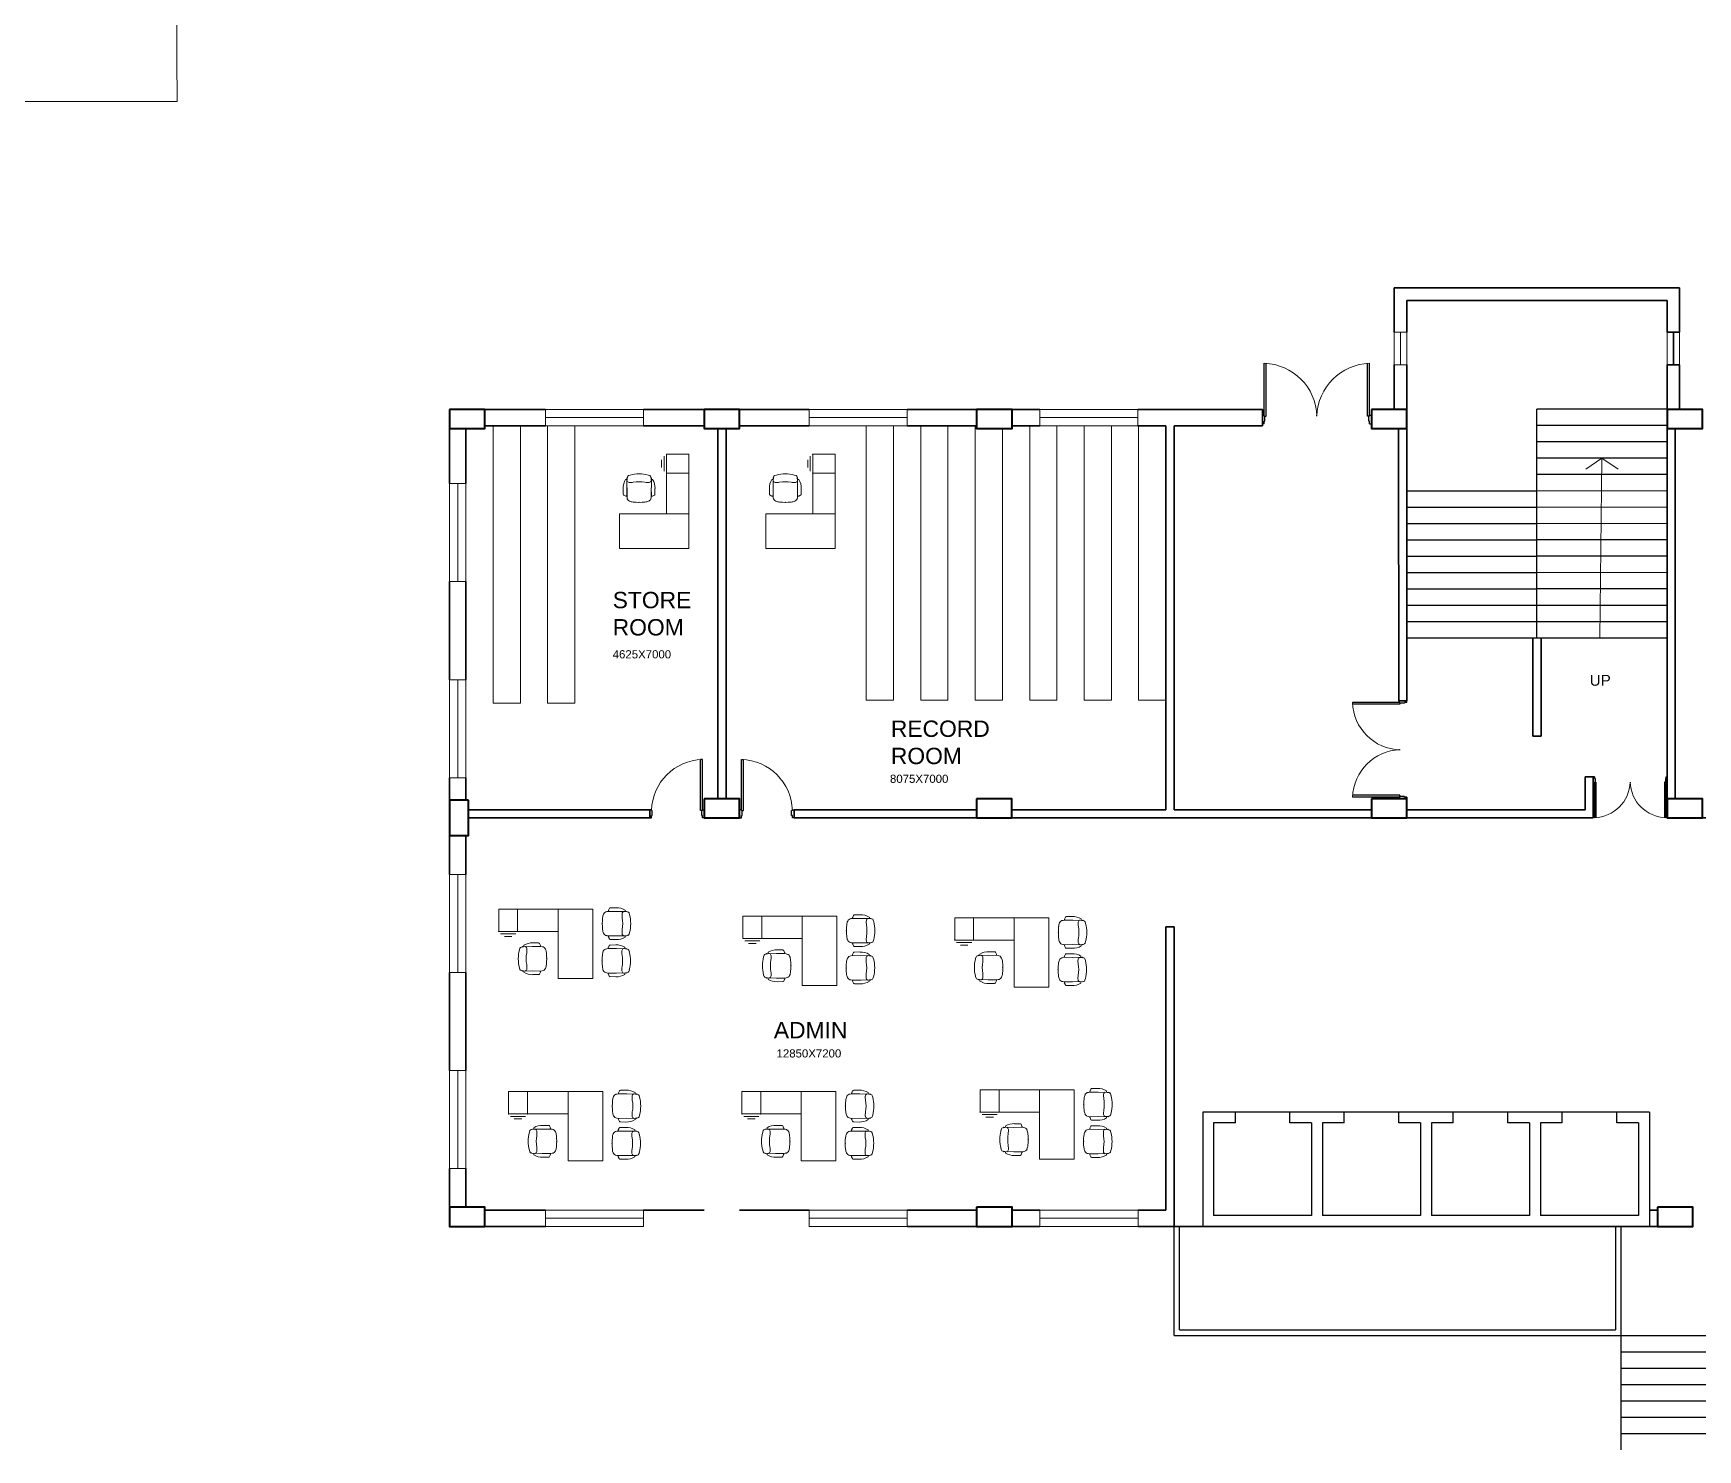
# Model space of a CAD drawing. Header units: inches. Extents: x 5 to 136470, y 9 to 138066.
# Drawn here: x 50391 to 80944, y 20625 to 46629 of the extents above; entities that cross this region are included whole.
import ezdxf

# ---------------------------------------------------------------- set-up
doc = ezdxf.new("R2010")
doc.units = ezdxf.units.IN
doc.header["$MEASUREMENT"] = 0
doc.linetypes.add('DASHED2', pattern=[9.525, 6.35, -3.175])
for name, color, linetype, lineweight in [('1', 7, 'Continuous', 35), ('A_COL', 250, 'Continuous', 40), ('A_ELE1', 250, 'Continuous', 20), ('A_WIN-DOR', 250, 'Continuous', 30), ('ABOVE', 252, 'DASHED2', 9), ('IG-Area', 250, 'Continuous', 30), ('SILL', 251, 'Continuous', 18), ('WINDOW', 252, 'Continuous', 15)]:
    doc.layers.add(name, color=color, linetype=linetype, lineweight=lineweight)
doc.layers.add('FURNITURE', color=253, linetype='Continuous', lineweight=5, transparency=0.05)
doc.styles.add('ROMANS', font='', dxfattribs={"width": 0.8})
doc.styles.get("Standard").update_dxf_attribs({"font": 'arial.ttf'})
doc.styles.get('ROMANS').set_extended_font_data('VNI-Avo')

# ---------------------------------------------------------------- blocks, each defined once
blk = doc.blocks.new('A$C593c08c7')
at = {"layer": 'ABOVE', "ltscale": 0.25}
for p, q in [((52359, 0), (52350, 1851)), ((43850, 0), (52359, 0))]:
    blk.add_line(p, q, dxfattribs=at)
blk = doc.blocks.new('A$C7b2e77e3')
for p, q in [((17572, 28120), (17571, 28120)), ((22349, 28122), (19959, 28121)), ((19961, 23921), (19959, 28121)), ((19961, 28121), (19959, 28121)), ((22350, 28120), (22350, 21920)), ((17572, 27821), (17571, 27821)), ((22349, 27822), (19959, 27822)), ((19961, 27821), (19959, 27821)), ((17572, 27521), (17571, 27521)), ((22349, 27522), (19959, 27522)), ((19961, 27521), (19959, 27521)), ((17572, 27221), (17572, 27221)), ((22349, 27222), (19960, 27222)), ((19961, 27221), (19960, 27221)), ((17572, 26921), (17572, 26921)), ((22349, 26922), (19960, 26922)), ((19961, 26921), (19960, 26921)), ((19961, 26621), (17572, 26620)), ((22349, 26622), (19960, 26621)), ((19961, 26321), (17572, 26320)), ((22349, 26322), (19960, 26321)), ((19961, 26021), (17572, 26020)), ((22349, 26022), (19960, 26021)), ((19961, 25721), (17572, 25721)), ((22349, 25722), (19960, 25722)), ((19961, 25421), (17572, 25421)), ((22349, 25422), (19960, 25422)), ((19961, 25121), (17573, 25120)), ((22349, 25122), (19961, 25121)), ((19961, 24821), (17573, 24821)), ((22349, 24822), (19961, 24822)), ((19961, 24521), (17573, 24521)), ((22349, 24522), (19961, 24522)), ((19961, 24221), (17573, 24221)), ((22349, 24222), (19961, 24222)), ((19961, 23921), (17574, 23920)), ((22349, 23922), (19886, 23921)), ((15925, 15220), (13825, 15220)), ((13825, 15220), (13825, 13120)), ((14425, 15020), (14025, 15020)), ((14025, 15020), (14025, 13320)), ((14425, 15020), (14425, 15220)), ((15425, 15020), (15425, 15220)), ((15825, 15020), (15425, 15020)), ((15825, 15020), (15825, 13320)), ((18025, 15220), (15925, 15220)), ((16425, 15020), (16025, 15020)), ((16025, 15020), (16025, 13320)), ((16425, 15020), (16425, 15220)), ((17425, 15020), (17425, 15220)), ((17825, 15020), (17425, 15020)), ((17825, 15020), (17825, 13320)), ((20125, 15220), (18025, 15220)), ((18425, 15020), (18025, 15020)), ((18025, 15020), (18025, 13320)), ((18425, 15020), (18425, 15220)), ((19425, 15020), (19425, 15220)), ((19825, 15020), (19425, 15020)), ((19825, 15020), (19825, 13320)), ((20425, 15020), (20025, 15020)), ((20025, 15020), (20025, 13320)), ((22025, 15220), (20125, 15220)), ((20425, 15020), (20425, 15220)), ((21425, 15020), (21425, 15220)), ((21825, 15020), (21425, 15020)), ((21825, 15020), (21825, 13320)), ((22025, 15220), (22025, 13120)), ((15825, 13320), (14025, 13320)), ((17825, 13320), (16025, 13320)), ((19825, 13320), (18025, 13320)), ((21825, 13320), (20025, 13320)), ((13299, 11120), (13299, 13120)), ((13399, 11220), (13399, 13120)), ((13825, 13120), (15925, 13120)), ((15925, 13120), (13825, 13120)), ((15925, 13120), (18025, 13120)), ((22500, 13120), (17500, 13120)), ((18025, 13120), (20125, 13120)), ((20125, 13120), (22025, 13120)), ((21400, 13120), (21400, 11220)), ((21500, 13120), (21500, 11120)), ((13299, 11120), (21500, 11120)), ((13399, 11220), (21400, 11220)), ((21500, 11120), (30000, 11120)), ((21500, 11120), (21500, 9020)), ((21500, 10820), (30000, 10820)), ((21500, 10520), (30000, 10520)), ((21500, 10220), (30000, 10220)), ((21500, 9920), (30000, 9920)), ((21500, 9620), (30000, 9620)), ((21500, 9320), (30000, 9320))]:
    blk.add_line(p, q)
at = {"layer": '1'}
for p, q in [((22580, 30350), (17342, 30350)), ((17342, 29535), (17342, 30350)), ((22580, 29535), (22580, 30350)), ((22350, 30120), (17572, 30120)), ((17572, 29535), (17572, 30120)), ((22350, 29535), (22350, 30120)), ((22580, 29535), (22350, 29535)), ((22465, 28935), (22465, 29535)), ((17342, 28120), (17342, 28935)), ((17572, 28120), (17572, 28935)), ((22350, 28120), (22350, 28935)), ((22580, 28935), (22350, 28935)), ((22580, 28120), (22580, 28935)), ((0, 26757), (0, 28120)), ((650, 28120), (1762, 28120)), ((3562, 28120), (4675, 28120)), ((5325, 28120), (6600, 28120)), ((8400, 28120), (9675, 28120)), ((10325, 28120), (10837, 28120)), ((14922, 28120), (12637, 28120)), ((14922, 27820), (14922, 28120)), ((1762, 27820), (650, 27820)), ((3562, 27820), (4675, 27820)), ((6600, 27820), (5325, 27820)), ((8400, 27820), (9675, 27820)), ((10325, 27820), (10837, 27820)), ((12637, 27820), (13150, 27820)), ((13150, 27820), (13150, 20770)), ((13300, 27820), (14922, 27820)), ((13300, 27820), (13300, 20770)), ((14922, 27820), (13300, 27820)), ((17574, 22770), (17572, 27820)), ((22350, 20620), (22350, 27820)), ((300, 26757), (300, 27770)), ((4925, 20970), (4925, 27770)), ((5075, 20970), (5075, 27770)), ((17424, 22770), (17422, 27770)), ((22500, 20970), (22500, 27770)), ((0, 23157), (0, 24957)), ((300, 23157), (300, 24957)), ((19886, 23921), (19887, 22121)), ((20036, 23921), (20037, 22121)), ((17424, 22770), (17574, 22770)), ((20037, 22121), (19887, 22121)), ((0, 19582), (0, 21357)), ((300, 20945), (300, 21357)), ((20845, 21373), (20845, 20770)), ((20845, 21373), (20995, 21373)), ((20995, 21373), (20995, 20620)), ((17575, 20920), (17575, 20970)), ((350, 20770), (3675, 20770)), ((350, 20620), (3675, 20620)), ((3675, 20770), (3675, 20620)), ((6325, 20770), (9673, 20770)), ((6325, 20770), (6325, 20620)), ((6325, 20620), (16925, 20620)), ((9998, 20620), (10000, 20620)), ((9998, 20620), (9998, 20620)), ((10323, 20770), (13150, 20770)), ((13150, 20620), (13150, 20619)), ((13150, 20620), (13150, 20620)), ((13300, 20770), (16925, 20770)), ((13300, 20620), (13300, 20619)), ((13300, 20620), (13300, 20620)), ((17575, 20770), (20845, 20770)), ((17575, 20620), (20995, 20620)), ((27825, 20620), (22350, 20620)), ((300, 19582), (300, 20295)), ((13150, 18619), (13150, 13420)), ((13150, 18619), (13300, 18619)), ((13300, 18619), (13299, 13120)), ((0, 15982), (0, 17782)), ((300, 15982), (300, 17782)), ((0, 13120), (0, 14182)), ((300, 13470), (300, 14182)), ((1763, 13420), (650, 13420)), ((4675, 13420), (3563, 13420)), ((6600, 13420), (5325, 13420)), ((9675, 13420), (8400, 13420)), ((10838, 13420), (10325, 13420)), ((13150, 13420), (12638, 13420)), ((22175, 13420), (22025, 13420)), ((1763, 13120), (0, 13120)), ((10838, 13120), (8400, 13120)), ((22825, 13120), (12638, 13120))]:
    blk.add_line(p, q, dxfattribs=at)
at = {"layer": 'A_COL'}
for points in [[(0, 28120), (0, 27770), (650, 27770), (650, 28120)], [(4675, 28120), (4675, 27770), (5325, 27770), (5325, 28120)], [(9675, 28120), (9675, 27770), (10325, 27770), (10325, 28120)], [(16922, 28120), (16922, 27770), (17572, 27770), (17572, 28120)], [(22350, 28120), (22350, 27770), (23000, 27770), (23000, 28120)], [(350, 20945), (0, 20945), (0, 20295), (350, 20295)], [(4675, 20970), (4675, 20620), (5325, 20620), (5325, 20970)], [(9673, 20970), (9673, 20620), (10323, 20620), (10323, 20970)], [(16925, 20970), (16925, 20620), (17575, 20620), (17575, 20970)], [(22350, 20970), (22350, 20620), (23000, 20620), (23000, 20970)], [(0, 13470), (0, 13120), (650, 13120), (650, 13470)], [(9675, 13470), (9675, 13120), (10325, 13120), (10325, 13470)], [(22175, 13470), (22175, 13120), (22825, 13120), (22825, 13470)]]:
    blk.add_lwpolyline(points, close=True, dxfattribs=at)
at = {"layer": 'A_ELE1', "transparency": 33554687}
for centre, radius, start, end in [((14924, 27968), 998, 1.7422, 88.258), ((16919, 27968), 998, 91.742, 178.2578), ((17474, 22768), 899, 181.742, 268.2578), ((4672, 20728), 966, 91.8328, 178.3486), ((5328, 20728), 966, 1.6514, 88.1672), ((17475, 20972), 899, 91.7422, 178.258), ((20996, 21298), 676, 271.742, 358.2578), ((22348, 21298), 676, 181.7422, 268.258)]:
    blk.add_arc(centre, radius, start, end, dxfattribs=at)
at = {"layer": 'A_WIN-DOR', "transparency": 33554687}
for p, q in [((14955, 27998), (14955, 28966)), ((14993, 27998), (14993, 28965)), ((16851, 27998), (16851, 28965)), ((16889, 27998), (16889, 28966)), ((14922, 28012), (14922, 27856)), ((14955, 28012), (14922, 28012)), ((14955, 28012), (14955, 28046)), ((14955, 27856), (14955, 27904)), ((14955, 27904), (14969, 27904)), ((14969, 27904), (14969, 27998)), ((15921, 27998), (15921, 28012)), ((15921, 28012), (15921, 28012)), ((15922, 27998), (15922, 27998)), ((16875, 27904), (16875, 27998)), ((16889, 27904), (16875, 27904)), ((16889, 28012), (16889, 28046)), ((16889, 28012), (16922, 28012)), ((16889, 27856), (16889, 27904)), ((16922, 28012), (16922, 27856)), ((17446, 22740), (16575, 22740)), ((17446, 22706), (16576, 22706)), ((17434, 22740), (17404, 22740)), ((17434, 22770), (17574, 22770)), ((17434, 22740), (17434, 22770)), ((17532, 22728), (17446, 22728)), ((17574, 22740), (17532, 22740)), ((17532, 22740), (17532, 22728)), ((4643, 20757), (4641, 21693)), ((5357, 20757), (5359, 21693)), ((17435, 21871), (17435, 21872)), ((17447, 21871), (17435, 21871)), ((17446, 21869), (17446, 21869)), ((4606, 20757), (4605, 21692)), ((5394, 20757), (5395, 21692)), ((20995, 21268), (20995, 21373)), ((21017, 21268), (20995, 21268)), ((21017, 21373), (21017, 21341)), ((21017, 21341), (21027, 21341)), ((21017, 21277), (21017, 20622)), ((21017, 21268), (21017, 21245)), ((21027, 21341), (21027, 21277)), ((21043, 21277), (21043, 20623)), ((21672, 21277), (21672, 21268)), ((21672, 21277), (21672, 21277)), ((21672, 21268), (21672, 21268)), ((22302, 21277), (22302, 20623)), ((22327, 21341), (22318, 21341)), ((22318, 21341), (22318, 21277)), ((22327, 21373), (22327, 21341)), ((22327, 21277), (22327, 20622)), ((22327, 21268), (22327, 21245)), ((22327, 21268), (22350, 21268)), ((22350, 21268), (22350, 21373)), ((4643, 20770), (4643, 20803)), ((5357, 20770), (5357, 20803)), ((17447, 21000), (16576, 21000)), ((17447, 21034), (16577, 21034)), ((17435, 21000), (17405, 21000)), ((17435, 21000), (17435, 20970)), ((17435, 20970), (17575, 20970)), ((17532, 21013), (17447, 21013)), ((17532, 21000), (17532, 21013)), ((17575, 21000), (17532, 21000)), ((3675, 20770), (3675, 20620)), ((3707, 20768), (3675, 20768)), ((3707, 20756), (3707, 20768)), ((3707, 20618), (3707, 20664)), ((3707, 20664), (3721, 20664)), ((3721, 20664), (3720, 20756)), ((4629, 20666), (4629, 20757)), ((4643, 20666), (4629, 20666)), ((4643, 20770), (4675, 20770)), ((4643, 20620), (4643, 20666)), ((4675, 20620), (4643, 20620)), ((4675, 20770), (4675, 20620)), ((5325, 20770), (5325, 20620)), ((5357, 20770), (5325, 20770)), ((5325, 20620), (5357, 20620)), ((5357, 20620), (5357, 20666)), ((5357, 20666), (5371, 20666)), ((5371, 20666), (5371, 20757)), ((6279, 20664), (6280, 20756)), ((6293, 20664), (6279, 20664)), ((6293, 20756), (6293, 20768)), ((6293, 20768), (6325, 20768)), ((6293, 20618), (6293, 20664)), ((6325, 20770), (6325, 20620))]:
    blk.add_line(p, q, dxfattribs=at)
at = {"layer": 'A_WIN-DOR'}
for p, q in [((14955, 27856), (14922, 27856)), ((16889, 27856), (16922, 27856)), ((17574, 22740), (17574, 22770)), ((4641, 21693), (4605, 21692)), ((5359, 21693), (5395, 21692)), ((21017, 21373), (20995, 21373)), ((22327, 21373), (22350, 21373)), ((17575, 21000), (17575, 20970)), ((3675, 20618), (3707, 20618)), ((6325, 20618), (6293, 20618))]:
    blk.add_line(p, q, dxfattribs=at)
at = {"layer": 'A_WIN-DOR', "transparency": 33554687}
for points in [[(14955, 27998), (14993, 27998)], [(15921, 27998), (15921, 27998)], [(16889, 27998), (16851, 27998)], [(17446, 22740), (17446, 22706)], [(17447, 21871), (17447, 21871)], [(21017, 21277), (21043, 21277)], [(21672, 21277), (21672, 21277)], [(22327, 21277), (22302, 21277)], [(17447, 21000), (17447, 21034)], [(3707, 20756), (3720, 20756)], [(4643, 20757), (4606, 20757)], [(5357, 20757), (5394, 20757)], [(6293, 20756), (6280, 20756)]]:
    blk.add_lwpolyline(points, dxfattribs=at)
at = {"layer": 'FURNITURE'}
for p, q in [((800, 27820), (800, 22729)), ((1300, 27820), (1300, 22729)), ((1800, 27820), (1800, 22729)), ((2300, 27820), (2300, 22729)), ((7650, 27820), (7650, 22779)), ((8150, 27820), (8150, 22779)), ((8650, 27820), (8650, 22779)), ((9150, 27820), (9150, 22779)), ((9650, 27820), (9650, 22779)), ((10650, 27820), (10650, 22779)), ((11150, 27820), (11150, 22779)), ((11650, 27820), (11650, 22779)), ((12150, 27820), (12150, 22779)), ((12650, 27820), (12650, 22779)), ((10150, 27770), (10150, 22779)), ((3937, 26984), (3937, 27261)), ((3984, 26204), (3984, 27296)), ((3984, 27296), (3984, 26949)), ((4393, 27296), (3984, 27296)), ((4393, 27296), (3984, 27296)), ((4393, 26204), (4393, 27296)), ((6622, 26984), (6622, 27261)), ((6668, 26204), (6668, 27296)), ((6668, 27296), (6668, 26949)), ((7077, 27296), (6668, 27296)), ((7077, 27296), (6668, 27296)), ((7077, 26204), (7077, 27296)), ((3284, 26904), (3315, 26914)), ((3675, 26904), (3644, 26914)), ((3891, 27053), (3891, 27192)), ((3984, 26949), (4393, 26949)), ((5969, 26904), (5999, 26914)), ((6360, 26904), (6329, 26914)), ((6576, 27053), (6576, 27192)), ((6668, 26949), (7077, 26949)), ((3188, 26665), (3189, 26564)), ((3254, 26833), (3231, 26833)), ((3253, 26537), (3256, 26679)), ((3254, 26860), (3264, 26871)), ((3259, 26499), (3254, 26860)), ((3255, 26798), (3264, 26879)), ((3705, 26798), (3695, 26879)), ((3705, 26860), (3696, 26871)), ((3701, 26499), (3705, 26860)), ((3706, 26537), (3703, 26679)), ((3705, 26833), (3728, 26833)), ((3771, 26665), (3771, 26564)), ((5873, 26665), (5873, 26564)), ((5938, 26833), (5916, 26833)), ((5938, 26860), (5948, 26871)), ((5943, 26499), (5938, 26860)), ((5938, 26537), (5940, 26679)), ((5939, 26798), (5949, 26879)), ((6389, 26798), (6379, 26879)), ((6390, 26860), (6380, 26871)), ((6385, 26499), (6390, 26860)), ((6390, 26537), (6388, 26679)), ((6390, 26833), (6412, 26833)), ((6456, 26665), (6455, 26564)), ((3198, 26545), (3234, 26528)), ((3761, 26545), (3725, 26528)), ((5883, 26545), (5918, 26528)), ((6445, 26545), (6410, 26528)), ((3119, 26204), (4393, 26204)), ((3119, 25567), (3119, 26204)), ((4393, 26204), (4393, 25567)), ((5804, 26204), (7077, 26204)), ((5804, 25567), (5804, 26204)), ((7077, 26204), (7077, 25567)), ((3119, 25567), (4393, 25567)), ((5804, 25567), (7077, 25567)), ((1300, 22729), (800, 22729)), ((2300, 22729), (1800, 22729)), ((7650, 22779), (8150, 22779)), ((8650, 22779), (9150, 22779)), ((9650, 22779), (10150, 22779)), ((10650, 22779), (11150, 22779)), ((11650, 22779), (12150, 22779)), ((12650, 22779), (13150, 22779)), ((1993, 18946), (902, 18946)), ((902, 18946), (902, 18537)), ((902, 18946), (902, 18537)), ((1248, 18537), (1248, 18946)), ((1993, 17673), (1993, 18946)), ((1993, 18946), (2630, 18946)), ((2630, 17673), (2630, 18946)), ((2936, 18960), (2919, 18924)), ((3056, 18970), (2954, 18969)), ((2889, 18899), (3251, 18904)), ((2928, 18905), (3070, 18902)), ((3189, 18903), (3269, 18894)), ((3223, 18904), (3223, 18927)), ((3251, 18904), (3261, 18894)), ((3295, 18874), (3304, 18843)), ((6475, 18817), (5384, 18817)), ((5384, 18817), (5384, 18408)), ((5384, 18817), (5384, 18408)), ((5730, 18408), (5730, 18817)), ((6475, 17544), (6475, 18817)), ((6475, 18817), (7112, 18817)), ((7112, 17544), (7112, 18817)), ((7372, 18770), (7733, 18775)), ((7418, 18830), (7401, 18795)), ((7410, 18776), (7552, 18773)), ((7538, 18841), (7437, 18840)), ((7671, 18774), (7752, 18765)), ((7706, 18775), (7706, 18797)), ((7733, 18775), (7743, 18765)), ((7777, 18745), (7787, 18714)), ((10365, 18785), (9273, 18785)), ((9273, 18785), (9273, 18375)), ((9273, 18785), (9273, 18375)), ((9620, 18375), (9620, 18785)), ((10365, 17511), (10365, 18785)), ((10365, 18785), (11002, 18785)), ((11002, 17511), (11002, 18785)), ((11261, 18738), (11623, 18743)), ((11308, 18798), (11291, 18762)), ((11300, 18743), (11442, 18740)), ((11428, 18808), (11326, 18808)), ((11561, 18742), (11641, 18732)), ((11595, 18743), (11595, 18765)), ((11623, 18743), (11633, 18733)), ((11667, 18712), (11676, 18681)), ((1993, 18537), (902, 18537)), ((902, 18537), (1248, 18537)), ((1214, 18491), (936, 18491)), ((1144, 18445), (1006, 18445)), ((2889, 18457), (3251, 18453)), ((2936, 18397), (2919, 18433)), ((2928, 18452), (3070, 18455)), ((3056, 18387), (2954, 18387)), ((3189, 18453), (3269, 18463)), ((3223, 18453), (3223, 18430)), ((3251, 18453), (3261, 18462)), ((3295, 18483), (3304, 18514)), ((6475, 18408), (5384, 18408)), ((5384, 18408), (5730, 18408)), ((5696, 18362), (5418, 18362)), ((7671, 18324), (7752, 18334)), ((7733, 18323), (7743, 18333)), ((7777, 18354), (7787, 18385)), ((10365, 18375), (9273, 18375)), ((9273, 18375), (9620, 18375)), ((11667, 18321), (11676, 18352)), ((1293, 18229), (1284, 18198)), ((1399, 18258), (1319, 18249)), ((1337, 18259), (1327, 18249)), ((1699, 18254), (1337, 18259)), ((1365, 18259), (1365, 18281)), ((1660, 18259), (1518, 18257)), ((1532, 18325), (1633, 18324)), ((1652, 18314), (1669, 18279)), ((2886, 18216), (3247, 18221)), ((2932, 18277), (2915, 18241)), ((2924, 18222), (3066, 18219)), ((3052, 18287), (2951, 18286)), ((3185, 18220), (3266, 18211)), ((3220, 18221), (3220, 18244)), ((3247, 18221), (3257, 18212)), ((3291, 18191), (3301, 18160)), ((5626, 18315), (5488, 18315)), ((5775, 18099), (5766, 18069)), ((5881, 18129), (5801, 18119)), ((5819, 18130), (5809, 18120)), ((6181, 18125), (5819, 18130)), ((5847, 18130), (5847, 18152)), ((6142, 18130), (6000, 18128)), ((6014, 18195), (6116, 18195)), ((6134, 18185), (6151, 18149)), ((7368, 18087), (7729, 18092)), ((7372, 18328), (7733, 18323)), ((7414, 18148), (7397, 18112)), ((7418, 18268), (7401, 18304)), ((7406, 18093), (7548, 18090)), ((7410, 18323), (7552, 18326)), ((7534, 18158), (7433, 18157)), ((7538, 18258), (7437, 18258)), ((7668, 18091), (7748, 18082)), ((7702, 18092), (7702, 18115)), ((7706, 18323), (7706, 18301)), ((7729, 18092), (7740, 18082)), ((7773, 18062), (7783, 18031)), ((9585, 18329), (9308, 18329)), ((9516, 18283), (9377, 18283)), ((9665, 18067), (9655, 18036)), ((9771, 18097), (9690, 18087)), ((9709, 18097), (9699, 18088)), ((10070, 18092), (9709, 18097)), ((9736, 18097), (9736, 18120)), ((10032, 18098), (9890, 18095)), ((9904, 18163), (10005, 18162)), ((10024, 18153), (10041, 18117)), ((11257, 18055), (11619, 18060)), ((11261, 18296), (11623, 18291)), ((11304, 18115), (11287, 18080)), ((11308, 18236), (11291, 18271)), ((11296, 18060), (11438, 18058)), ((11300, 18290), (11442, 18293)), ((11424, 18126), (11323, 18125)), ((11428, 18225), (11326, 18226)), ((11557, 18059), (11637, 18049)), ((11561, 18292), (11641, 18301)), ((11591, 18060), (11591, 18082)), ((11595, 18291), (11595, 18269)), ((11619, 18060), (11629, 18050)), ((11623, 18291), (11633, 18301)), ((11663, 18030), (11672, 17999)), ((1293, 17838), (1284, 17868)), ((1399, 17808), (1319, 17818)), ((1337, 17807), (1327, 17817)), ((1699, 17812), (1337, 17807)), ((1365, 17807), (1365, 17785)), ((1660, 17807), (1518, 17809)), ((1532, 17742), (1633, 17742)), ((1652, 17752), (1669, 17788)), ((2886, 17775), (3247, 17770)), ((2932, 17714), (2915, 17750)), ((2924, 17769), (3066, 17772)), ((3185, 17770), (3266, 17780)), ((3220, 17770), (3220, 17747)), ((3247, 17770), (3257, 17779)), ((3291, 17800), (3301, 17831)), ((5775, 17708), (5766, 17739)), ((2630, 17673), (1993, 17673)), ((3052, 17704), (2951, 17705)), ((5881, 17679), (5801, 17689)), ((5819, 17678), (5809, 17688)), ((6181, 17683), (5819, 17678)), ((5847, 17678), (5847, 17656)), ((6142, 17678), (6000, 17680)), ((6014, 17612), (6116, 17613)), ((6134, 17623), (6151, 17658)), ((7112, 17544), (6475, 17544)), ((7368, 17645), (7729, 17641)), ((7414, 17585), (7397, 17621)), ((7406, 17640), (7548, 17643)), ((7534, 17575), (7433, 17575)), ((7668, 17641), (7748, 17651)), ((7702, 17641), (7702, 17618)), ((7729, 17641), (7740, 17650)), ((7773, 17671), (7783, 17702)), ((9665, 17676), (9655, 17707)), ((9771, 17647), (9690, 17656)), ((9709, 17646), (9699, 17656)), ((10070, 17651), (9709, 17646)), ((9736, 17646), (9736, 17623)), ((10032, 17645), (9890, 17648)), ((9904, 17580), (10005, 17581)), ((10024, 17590), (10041, 17626)), ((11002, 17511), (10365, 17511)), ((11257, 17613), (11619, 17608)), ((11304, 17553), (11287, 17588)), ((11296, 17608), (11438, 17610)), ((11424, 17542), (11323, 17543)), ((11557, 17609), (11637, 17619)), ((11591, 17608), (11591, 17586)), ((11619, 17608), (11629, 17618)), ((11663, 17638), (11672, 17669)), ((2176, 15596), (1085, 15596)), ((1085, 15596), (1085, 15186)), ((1085, 15596), (1085, 15186)), ((1431, 15186), (1431, 15596)), ((2176, 14322), (2176, 15596)), ((2176, 15596), (2813, 15596)), ((2813, 14322), (2813, 15596)), ((3119, 15609), (3102, 15573)), ((3239, 15619), (3138, 15619)), ((6457, 15596), (5366, 15596)), ((5366, 15596), (5366, 15186)), ((5366, 15596), (5366, 15186)), ((5712, 15186), (5712, 15596)), ((6457, 14322), (6457, 15596)), ((6457, 15596), (7094, 15596)), ((7094, 14322), (7094, 15596)), ((7400, 15609), (7383, 15573)), ((7520, 15619), (7419, 15619)), ((10832, 15628), (9740, 15628)), ((9740, 15628), (9740, 15219)), ((9740, 15628), (9740, 15219)), ((10087, 15219), (10087, 15628)), ((10832, 14354), (10832, 15628)), ((10832, 15628), (11469, 15628)), ((11469, 14354), (11469, 15628)), ((11728, 15581), (12089, 15586)), ((11774, 15641), (11757, 15606)), ((11766, 15586), (11908, 15584)), ((11895, 15652), (11793, 15651)), ((12028, 15585), (12108, 15575)), ((12062, 15586), (12062, 15608)), ((12089, 15586), (12100, 15576)), ((3072, 15549), (3434, 15553)), ((3111, 15554), (3253, 15551)), ((3372, 15553), (3453, 15543)), ((3407, 15553), (3407, 15576)), ((3434, 15553), (3444, 15544)), ((3478, 15523), (3487, 15492)), ((7353, 15549), (7715, 15553)), ((7392, 15554), (7534, 15551)), ((7653, 15553), (7733, 15543)), ((7687, 15553), (7687, 15576)), ((7715, 15553), (7725, 15544)), ((7759, 15523), (7768, 15492)), ((12133, 15556), (12143, 15525)), ((2176, 15186), (1085, 15186)), ((1085, 15186), (1431, 15186)), ((1397, 15140), (1119, 15140)), ((1327, 15094), (1189, 15094)), ((1715, 14974), (1817, 14973)), ((3072, 15107), (3434, 15102)), ((3119, 15046), (3102, 15082)), ((3111, 15101), (3253, 15104)), ((3239, 15036), (3138, 15037)), ((3372, 15103), (3453, 15112)), ((3407, 15102), (3407, 15079)), ((3434, 15102), (3444, 15112)), ((3478, 15132), (3487, 15163)), ((6457, 15186), (5366, 15186)), ((5366, 15186), (5712, 15186)), ((5678, 15140), (5400, 15140)), ((5608, 15094), (5470, 15094)), ((5996, 14974), (6098, 14973)), ((7353, 15107), (7715, 15102)), ((7400, 15046), (7383, 15082)), ((7392, 15101), (7534, 15104)), ((7520, 15036), (7419, 15037)), ((7653, 15103), (7733, 15112)), ((7687, 15102), (7687, 15079)), ((7715, 15102), (7725, 15112)), ((7759, 15132), (7768, 15163)), ((10832, 15219), (9740, 15219)), ((9740, 15219), (10087, 15219)), ((10052, 15172), (9775, 15172)), ((9983, 15126), (9844, 15126)), ((10370, 15006), (10472, 15006)), ((10491, 14996), (10508, 14960)), ((11728, 15139), (12089, 15134)), ((11774, 15079), (11757, 15114)), ((11766, 15134), (11908, 15136)), ((11895, 15069), (11793, 15069)), ((12028, 15135), (12108, 15145)), ((12062, 15134), (12062, 15112)), ((12089, 15134), (12100, 15144)), ((12133, 15165), (12143, 15195)), ((1476, 14878), (1467, 14847)), ((1582, 14908), (1502, 14898)), ((1520, 14908), (1510, 14899)), ((1882, 14903), (1520, 14908)), ((1548, 14908), (1548, 14931)), ((1843, 14909), (1701, 14906)), ((1835, 14964), (1852, 14928)), ((3069, 14866), (3430, 14871)), ((3115, 14926), (3098, 14890)), ((3107, 14871), (3249, 14869)), ((3235, 14936), (3134, 14936)), ((3369, 14870), (3449, 14860)), ((3403, 14871), (3403, 14893)), ((3430, 14871), (3441, 14861)), ((3474, 14840), (3484, 14810)), ((5757, 14878), (5748, 14847)), ((5863, 14908), (5783, 14898)), ((5801, 14908), (5791, 14899)), ((6163, 14903), (5801, 14908)), ((5829, 14908), (5829, 14931)), ((6124, 14909), (5982, 14906)), ((6116, 14964), (6133, 14928)), ((7350, 14866), (7711, 14871)), ((7396, 14926), (7379, 14890)), ((7388, 14871), (7530, 14869)), ((7516, 14936), (7415, 14936)), ((7649, 14870), (7730, 14860)), ((7684, 14871), (7684, 14893)), ((7711, 14871), (7721, 14861)), ((7755, 14840), (7765, 14810)), ((10132, 14910), (10122, 14879)), ((10237, 14940), (10157, 14930)), ((10176, 14940), (10165, 14931)), ((10537, 14936), (10176, 14940)), ((10203, 14940), (10203, 14963)), ((10499, 14941), (10357, 14938)), ((11724, 14898), (12086, 14903)), ((11771, 14958), (11754, 14923)), ((11763, 14904), (11905, 14901)), ((11891, 14969), (11789, 14968)), ((12024, 14902), (12104, 14893)), ((12058, 14903), (12058, 14926)), ((12086, 14903), (12096, 14893)), ((12130, 14873), (12139, 14842)), ((1476, 14487), (1467, 14518)), ((1582, 14458), (1502, 14467)), ((1520, 14457), (1510, 14466)), ((1882, 14462), (1520, 14457)), ((1548, 14457), (1548, 14434)), ((1843, 14456), (1701, 14459)), ((1715, 14391), (1817, 14392)), ((1835, 14401), (1852, 14437)), ((3069, 14424), (3430, 14419)), ((3115, 14364), (3098, 14399)), ((3107, 14419), (3249, 14421)), ((3369, 14420), (3449, 14429)), ((3403, 14419), (3403, 14397)), ((3430, 14419), (3441, 14429)), ((3474, 14449), (3484, 14480)), ((5757, 14487), (5748, 14518)), ((5863, 14458), (5783, 14467)), ((5801, 14457), (5791, 14466)), ((6163, 14462), (5801, 14457)), ((5829, 14457), (5829, 14434)), ((6124, 14456), (5982, 14459)), ((5996, 14391), (6098, 14392)), ((6116, 14401), (6133, 14437)), ((7350, 14424), (7711, 14419)), ((7396, 14364), (7379, 14399)), ((7388, 14419), (7530, 14421)), ((7649, 14420), (7730, 14429)), ((7684, 14419), (7684, 14397)), ((7711, 14419), (7721, 14429)), ((7755, 14449), (7765, 14480)), ((10132, 14519), (10122, 14550)), ((10237, 14490), (10157, 14499)), ((10176, 14489), (10165, 14499)), ((10537, 14494), (10176, 14489)), ((10203, 14489), (10203, 14466)), ((10499, 14488), (10357, 14491)), ((10370, 14423), (10472, 14424)), ((10491, 14434), (10508, 14469)), ((11724, 14456), (12086, 14452)), ((11771, 14396), (11754, 14432)), ((11763, 14451), (11905, 14454)), ((11891, 14386), (11789, 14386)), ((12024, 14452), (12104, 14462)), ((12058, 14452), (12058, 14429)), ((12086, 14452), (12096, 14461)), ((12130, 14482), (12139, 14513)), ((2813, 14322), (2176, 14322)), ((3235, 14353), (3134, 14354)), ((7094, 14322), (6457, 14322)), ((7516, 14353), (7415, 14354)), ((11469, 14354), (10832, 14354))]:
    blk.add_line(p, q, dxfattribs=at)
for centre, radius, start, end in [((3293, 26877), 28.4, 108.152, 177.2969), ((3480, 26307), 628, 74.8107, 105.1893), ((3666, 26877), 28.4, 2.7031, 71.848), ((5977, 26877), 28.4, 108.152, 177.2969), ((6164, 26307), 628, 74.8107, 105.1893), ((6351, 26877), 28.4, 2.7031, 71.848), ((3476, 26681), 288, 148.0573, 182.9695), ((3299, 26823), 45.2, 199.5385, 265.4123), ((3299, 26823), 45.2, 199.5385, 265.4123), ((3320, 27095), 318, 265.4109, 279.5754), ((3480, 26149), 641, 80.4247, 99.5753), ((3640, 27095), 318, 260.4246, 274.5891), ((3661, 26823), 45.2, 274.5877, 340.4615), ((3484, 26681), 288, 357.0305, 31.9427), ((6160, 26681), 288, 148.0573, 182.9695), ((5983, 26823), 45.2, 199.5385, 265.4123), ((5983, 26823), 45.2, 199.5385, 265.4123), ((6004, 27095), 318, 265.4109, 279.5754), ((6164, 26149), 641, 80.4247, 99.5753), ((6324, 27095), 318, 260.4246, 274.5891), ((6345, 26823), 45.2, 274.5877, 340.4615), ((6168, 26681), 288, 357.0305, 31.9427), ((3207, 26561), 17.9, 171.6738, 242.8287), ((3241, 26538), 12.2, 236.5756, 356.1283), ((3333, 26504), 74.1, 184.1914, 247.2111), ((3378, 26593), 174, 244.7303, 267.8371), ((3480, 27493), 1080, 264.2714, 275.7286), ((3581, 26593), 174, 272.1629, 295.2697), ((3627, 26504), 74.1, 292.7889, 355.8086), ((3718, 26538), 12.2, 183.8717, 303.4244), ((3753, 26561), 17.9, 297.1713, 8.3262), ((5891, 26561), 17.9, 171.6738, 242.8287), ((5925, 26538), 12.2, 236.5756, 356.1283), ((6017, 26504), 74.1, 184.1914, 247.2111), ((6063, 26593), 174, 244.7303, 267.8371), ((6164, 27493), 1080, 264.2714, 275.7286), ((6266, 26593), 174, 272.1629, 295.2697), ((6311, 26504), 74.1, 292.7889, 355.8086), ((6403, 26538), 12.2, 183.8717, 303.4244), ((6437, 26561), 17.9, 297.1713, 8.3262), ((2952, 18951), 17.9, 81.6738, 152.8287), ((3071, 18682), 288, 58.0573, 92.9695), ((3884, 18678), 1080, 174.2714, 185.7286), ((2984, 18780), 174, 154.7303, 177.8371), ((2895, 18825), 74.1, 94.1914, 157.2111), ((2928, 18917), 12.2, 146.5756, 266.1283), ((3485, 18838), 318, 175.4109, 189.5754), ((3214, 18859), 45.2, 109.5385, 175.4123), ((3214, 18859), 45.2, 109.5385, 175.4123), ((2539, 18678), 641, 350.4247, 9.5753), ((3268, 18865), 28.4, 18.152, 87.2969), ((2698, 18678), 628, 344.8107, 15.1893), ((8366, 18549), 1080, 174.2714, 185.7286), ((7466, 18651), 174, 154.7303, 177.8371), ((7377, 18696), 74.1, 94.1914, 157.2111), ((7411, 18788), 12.2, 146.5756, 266.1283), ((7434, 18822), 17.9, 81.6738, 152.8287), ((7553, 18553), 288, 58.0573, 92.9695), ((7968, 18709), 318, 175.4109, 189.5754), ((7696, 18730), 45.2, 109.5385, 175.4123), ((7696, 18730), 45.2, 109.5385, 175.4123), ((7022, 18549), 641, 350.4247, 9.5753), ((7750, 18736), 28.4, 18.152, 87.2969), ((7180, 18549), 628, 344.8107, 15.1893), ((11356, 18618), 174, 154.7303, 177.8371), ((11267, 18664), 74.1, 94.1914, 157.2111), ((11300, 18756), 12.2, 146.5756, 266.1283), ((11324, 18790), 17.9, 81.6738, 152.8287), ((11443, 18521), 288, 58.0573, 92.9695), ((11857, 18677), 318, 175.4109, 189.5754), ((11586, 18698), 45.2, 109.5385, 175.4123), ((11586, 18698), 45.2, 109.5385, 175.4123), ((11640, 18703), 28.4, 18.152, 87.2969), ((11070, 18517), 628, 344.8107, 15.1893), ((2984, 18577), 174, 182.1629, 205.2697), ((2895, 18532), 74.1, 202.7889, 265.8086), ((2928, 18440), 12.2, 93.8717, 213.4244), ((2952, 18405), 17.9, 207.1713, 278.3262), ((3071, 18674), 288, 267.0305, 301.9427), ((3485, 18519), 318, 170.4246, 184.5891), ((3214, 18497), 45.2, 184.5877, 250.4615), ((3268, 18492), 28.4, 272.7031, 341.848), ((7466, 18448), 174, 182.1629, 205.2697), ((7377, 18402), 74.1, 202.7889, 265.8086), ((7968, 18389), 318, 170.4246, 184.5891), ((7696, 18368), 45.2, 184.5877, 250.4615), ((7750, 18363), 28.4, 272.7031, 341.848), ((12256, 18517), 1080, 174.2714, 185.7286), ((11356, 18415), 174, 182.1629, 205.2697), ((11267, 18370), 74.1, 202.7889, 265.8086), ((11857, 18357), 318, 170.4246, 184.5891), ((11586, 18336), 45.2, 184.5877, 250.4615), ((10911, 18517), 641, 350.4247, 9.5753), ((1890, 18033), 628, 164.8107, 195.1893), ((1320, 18220), 28.4, 92.7031, 161.848), ((1517, 18037), 288, 87.0305, 121.9427), ((1374, 18214), 45.2, 4.5877, 70.4615), ((2048, 18033), 641, 170.4247, 189.5753), ((1103, 18193), 318, 350.4246, 4.5891), ((1636, 18306), 17.9, 27.1713, 98.3262), ((1660, 18272), 12.2, 273.8717, 33.4244), ((1693, 18180), 74.1, 22.7889, 85.8086), ((1604, 18135), 174, 2.1629, 25.2697), ((704, 18033), 1080, 354.2714, 5.7286), ((3880, 17995), 1080, 174.2714, 185.7286), ((2980, 18097), 174, 154.7303, 177.8371), ((2891, 18142), 74.1, 94.1914, 157.2111), ((2925, 18234), 12.2, 146.5756, 266.1283), ((2948, 18269), 17.9, 81.6738, 152.8287), ((3067, 18000), 288, 58.0573, 92.9695), ((3482, 18155), 318, 175.4109, 189.5754), ((3210, 18177), 45.2, 109.5385, 175.4123), ((3210, 18177), 45.2, 109.5385, 175.4123), ((2536, 17995), 641, 350.4247, 9.5753), ((3264, 18182), 28.4, 18.152, 87.2969), ((2694, 17995), 628, 344.8107, 15.1893), ((6372, 17904), 628, 164.8107, 195.1893), ((5802, 18090), 28.4, 92.7031, 161.848), ((5999, 17908), 288, 87.0305, 121.9427), ((5856, 18085), 45.2, 4.5877, 70.4615), ((5585, 18064), 318, 350.4246, 4.5891), ((6118, 18177), 17.9, 27.1713, 98.3262), ((6142, 18143), 12.2, 273.8717, 33.4244), ((6175, 18051), 74.1, 22.7889, 85.8086), ((6086, 18005), 174, 2.1629, 25.2697), ((7462, 17968), 174, 154.7303, 177.8371), ((7373, 18013), 74.1, 94.1914, 157.2111), ((7407, 18105), 12.2, 146.5756, 266.1283), ((7411, 18310), 12.2, 93.8717, 213.4244), ((7430, 18139), 17.9, 81.6738, 152.8287), ((7434, 18276), 17.9, 207.1713, 278.3262), ((7550, 17870), 288, 58.0573, 92.9695), ((7553, 18545), 288, 267.0305, 301.9427), ((7964, 18026), 318, 175.4109, 189.5754), ((7692, 18047), 45.2, 109.5385, 175.4123), ((7692, 18047), 45.2, 109.5385, 175.4123), ((7746, 18053), 28.4, 18.152, 87.2969), ((7176, 17866), 628, 344.8107, 15.1893), ((10262, 17872), 628, 164.8107, 195.1893), ((9692, 18058), 28.4, 92.7031, 161.848), ((9889, 17876), 288, 87.0305, 121.9427), ((9746, 18053), 45.2, 4.5877, 70.4615), ((9474, 18031), 318, 350.4246, 4.5891), ((10008, 18145), 17.9, 27.1713, 98.3262), ((10031, 18110), 12.2, 273.8717, 33.4244), ((10065, 18018), 74.1, 22.7889, 85.8086), ((9976, 17973), 174, 2.1629, 25.2697), ((11263, 17981), 74.1, 94.1914, 157.2111), ((11297, 18073), 12.2, 146.5756, 266.1283), ((11300, 18278), 12.2, 93.8717, 213.4244), ((11320, 18107), 17.9, 81.6738, 152.8287), ((11324, 18244), 17.9, 207.1713, 278.3262), ((11439, 17838), 288, 58.0573, 92.9695), ((11443, 18513), 288, 267.0305, 301.9427), ((11582, 18015), 45.2, 109.5385, 175.4123), ((11582, 18015), 45.2, 109.5385, 175.4123), ((11636, 18021), 28.4, 18.152, 87.2969), ((11640, 18330), 28.4, 272.7031, 341.848), ((1320, 17847), 28.4, 198.152, 267.2969), ((1517, 18029), 288, 238.0573, 272.9695), ((1374, 17852), 45.2, 289.5385, 355.4123), ((1374, 17852), 45.2, 289.5385, 355.4123), ((1103, 17873), 318, 355.4109, 9.5754), ((1636, 17760), 17.9, 261.6738, 332.8287), ((1660, 17794), 12.2, 326.5756, 86.1283), ((1693, 17886), 74.1, 274.1914, 337.2111), ((1604, 17932), 174, 334.7303, 357.8371), ((2980, 17894), 174, 182.1629, 205.2697), ((2891, 17849), 74.1, 202.7889, 265.8086), ((2925, 17757), 12.2, 93.8717, 213.4244), ((3067, 17991), 288, 267.0305, 301.9427), ((3482, 17836), 318, 170.4246, 184.5891), ((3210, 17814), 45.2, 184.5877, 250.4615), ((3264, 17809), 28.4, 272.7031, 341.848), ((6531, 17904), 641, 170.4247, 189.5753), ((5585, 17744), 318, 355.4109, 9.5754), ((6175, 17757), 74.1, 274.1914, 337.2111), ((6086, 17802), 174, 334.7303, 357.8371), ((5186, 17904), 1080, 354.2714, 5.7286), ((8362, 17866), 1080, 174.2714, 185.7286), ((7462, 17765), 174, 182.1629, 205.2697), ((7964, 17706), 318, 170.4246, 184.5891), ((7018, 17866), 641, 350.4247, 9.5753), ((10420, 17872), 641, 170.4247, 189.5753), ((9474, 17712), 318, 355.4109, 9.5754), ((9976, 17770), 174, 334.7303, 357.8371), ((9076, 17872), 1080, 354.2714, 5.7286), ((12252, 17834), 1080, 174.2714, 185.7286), ((11352, 17936), 174, 154.7303, 177.8371), ((11352, 17732), 174, 182.1629, 205.2697), ((11854, 17994), 318, 175.4109, 189.5754), ((11854, 17674), 318, 170.4246, 184.5891), ((10908, 17834), 641, 350.4247, 9.5753), ((11066, 17834), 628, 344.8107, 15.1893), ((2948, 17722), 17.9, 207.1713, 278.3262), ((5802, 17717), 28.4, 198.152, 267.2969), ((5999, 17900), 288, 238.0573, 272.9695), ((5856, 17723), 45.2, 289.5385, 355.4123), ((5856, 17723), 45.2, 289.5385, 355.4123), ((6118, 17631), 17.9, 261.6738, 332.8287), ((6142, 17665), 12.2, 326.5756, 86.1283), ((7373, 17719), 74.1, 202.7889, 265.8086), ((7407, 17628), 12.2, 93.8717, 213.4244), ((7430, 17593), 17.9, 207.1713, 278.3262), ((7550, 17862), 288, 267.0305, 301.9427), ((7692, 17685), 45.2, 184.5877, 250.4615), ((7746, 17680), 28.4, 272.7031, 341.848), ((9692, 17685), 28.4, 198.152, 267.2969), ((9889, 17867), 288, 238.0573, 272.9695), ((9746, 17691), 45.2, 289.5385, 355.4123), ((9746, 17691), 45.2, 289.5385, 355.4123), ((10008, 17599), 17.9, 261.6738, 332.8287), ((10031, 17633), 12.2, 326.5756, 86.1283), ((10065, 17725), 74.1, 274.1914, 337.2111), ((11263, 17687), 74.1, 202.7889, 265.8086), ((11297, 17595), 12.2, 93.8717, 213.4244), ((11320, 17561), 17.9, 207.1713, 278.3262), ((11439, 17830), 288, 267.0305, 301.9427), ((11582, 17653), 45.2, 184.5877, 250.4615), ((11636, 17647), 28.4, 272.7031, 341.848), ((3135, 15601), 17.9, 81.6738, 152.8287), ((3254, 15332), 288, 58.0573, 92.9695), ((7416, 15601), 17.9, 81.6738, 152.8287), ((7535, 15332), 288, 58.0573, 92.9695), ((11767, 15599), 12.2, 146.5756, 266.1283), ((11790, 15633), 17.9, 81.6738, 152.8287), ((11910, 15364), 288, 58.0573, 92.9695), ((12052, 15541), 45.2, 109.5385, 175.4123), ((12052, 15541), 45.2, 109.5385, 175.4123), ((4067, 15328), 1080, 174.2714, 185.7286), ((3167, 15429), 174, 154.7303, 177.8371), ((3078, 15475), 74.1, 94.1914, 157.2111), ((3112, 15566), 12.2, 146.5756, 266.1283), ((3669, 15488), 318, 175.4109, 189.5754), ((3397, 15509), 45.2, 109.5385, 175.4123), ((3397, 15509), 45.2, 109.5385, 175.4123), ((2723, 15328), 641, 350.4247, 9.5753), ((3451, 15514), 28.4, 18.152, 87.2969), ((2881, 15328), 628, 344.8107, 15.1893), ((8348, 15328), 1080, 174.2714, 185.7286), ((7448, 15429), 174, 154.7303, 177.8371), ((7359, 15475), 74.1, 94.1914, 157.2111), ((7392, 15566), 12.2, 146.5756, 266.1283), ((7949, 15488), 318, 175.4109, 189.5754), ((7678, 15509), 45.2, 109.5385, 175.4123), ((7678, 15509), 45.2, 109.5385, 175.4123), ((7004, 15328), 641, 350.4247, 9.5753), ((7732, 15514), 28.4, 18.152, 87.2969), ((7162, 15328), 628, 344.8107, 15.1893), ((12723, 15360), 1080, 174.2714, 185.7286), ((11823, 15462), 174, 154.7303, 177.8371), ((11733, 15507), 74.1, 94.1914, 157.2111), ((12324, 15520), 318, 175.4109, 189.5754), ((11378, 15360), 641, 350.4247, 9.5753), ((12106, 15547), 28.4, 18.152, 87.2969), ((11536, 15360), 628, 344.8107, 15.1893), ((1700, 14687), 288, 87.0305, 121.9427), ((1819, 14956), 17.9, 27.1713, 98.3262), ((3167, 15226), 174, 182.1629, 205.2697), ((3078, 15181), 74.1, 202.7889, 265.8086), ((3112, 15089), 12.2, 93.8717, 213.4244), ((3135, 15055), 17.9, 207.1713, 278.3262), ((3254, 15324), 288, 267.0305, 301.9427), ((3669, 15168), 318, 170.4246, 184.5891), ((3397, 15147), 45.2, 184.5877, 250.4615), ((3451, 15141), 28.4, 272.7031, 341.848), ((5981, 14687), 288, 87.0305, 121.9427), ((6100, 14956), 17.9, 27.1713, 98.3262), ((7448, 15226), 174, 182.1629, 205.2697), ((7359, 15181), 74.1, 202.7889, 265.8086), ((7392, 15089), 12.2, 93.8717, 213.4244), ((7416, 15055), 17.9, 207.1713, 278.3262), ((7535, 15324), 288, 267.0305, 301.9427), ((7949, 15168), 318, 170.4246, 184.5891), ((7678, 15147), 45.2, 184.5877, 250.4615), ((7732, 15141), 28.4, 272.7031, 341.848), ((10355, 14719), 288, 87.0305, 121.9427), ((10475, 14988), 17.9, 27.1713, 98.3262), ((11823, 15259), 174, 182.1629, 205.2697), ((11733, 15213), 74.1, 202.7889, 265.8086), ((11767, 15121), 12.2, 93.8717, 213.4244), ((11790, 15087), 17.9, 207.1713, 278.3262), ((11910, 15356), 288, 267.0305, 301.9427), ((12324, 15200), 318, 170.4246, 184.5891), ((12052, 15179), 45.2, 184.5877, 250.4615), ((12106, 15173), 28.4, 272.7031, 341.848), ((2073, 14683), 628, 164.8107, 195.1893), ((1503, 14869), 28.4, 92.7031, 161.848), ((1557, 14864), 45.2, 4.5877, 70.4615), ((2232, 14683), 641, 170.4247, 189.5753), ((1286, 14842), 318, 350.4246, 4.5891), ((1843, 14921), 12.2, 273.8717, 33.4244), ((1876, 14829), 74.1, 22.7889, 85.8086), ((1787, 14784), 174, 2.1629, 25.2697), ((887, 14683), 1080, 354.2714, 5.7286), ((4063, 14645), 1080, 174.2714, 185.7286), ((3163, 14746), 174, 154.7303, 177.8371), ((3074, 14792), 74.1, 94.1914, 157.2111), ((3108, 14884), 12.2, 146.5756, 266.1283), ((3131, 14918), 17.9, 81.6738, 152.8287), ((3251, 14649), 288, 58.0573, 92.9695), ((3665, 14805), 318, 175.4109, 189.5754), ((3393, 14826), 45.2, 109.5385, 175.4123), ((3393, 14826), 45.2, 109.5385, 175.4123), ((2719, 14645), 641, 350.4247, 9.5753), ((3447, 14831), 28.4, 18.152, 87.2969), ((2877, 14645), 628, 344.8107, 15.1893), ((6354, 14683), 628, 164.8107, 195.1893), ((5784, 14869), 28.4, 92.7031, 161.848), ((5838, 14864), 45.2, 4.5877, 70.4615), ((6513, 14683), 641, 170.4247, 189.5753), ((5567, 14842), 318, 350.4246, 4.5891), ((6124, 14921), 12.2, 273.8717, 33.4244), ((6157, 14829), 74.1, 22.7889, 85.8086), ((6068, 14784), 174, 2.1629, 25.2697), ((5168, 14683), 1080, 354.2714, 5.7286), ((8344, 14645), 1080, 174.2714, 185.7286), ((7444, 14746), 174, 154.7303, 177.8371), ((7355, 14792), 74.1, 94.1914, 157.2111), ((7389, 14884), 12.2, 146.5756, 266.1283), ((7412, 14918), 17.9, 81.6738, 152.8287), ((7531, 14649), 288, 58.0573, 92.9695), ((7946, 14805), 318, 175.4109, 189.5754), ((7674, 14826), 45.2, 109.5385, 175.4123), ((7674, 14826), 45.2, 109.5385, 175.4123), ((7000, 14645), 641, 350.4247, 9.5753), ((7728, 14831), 28.4, 18.152, 87.2969), ((7158, 14645), 628, 344.8107, 15.1893), ((10729, 14715), 628, 164.8107, 195.1893), ((10158, 14901), 28.4, 92.7031, 161.848), ((10213, 14896), 45.2, 4.5877, 70.4615), ((10887, 14715), 641, 170.4247, 189.5753), ((9941, 14875), 318, 350.4246, 4.5891), ((10498, 14954), 12.2, 273.8717, 33.4244), ((10532, 14862), 74.1, 22.7889, 85.8086), ((10442, 14816), 174, 2.1629, 25.2697), ((9542, 14715), 1080, 354.2714, 5.7286), ((12719, 14677), 1080, 174.2714, 185.7286), ((11819, 14779), 174, 154.7303, 177.8371), ((11730, 14824), 74.1, 94.1914, 157.2111), ((11763, 14916), 12.2, 146.5756, 266.1283), ((11787, 14950), 17.9, 81.6738, 152.8287), ((11906, 14681), 288, 58.0573, 92.9695), ((12320, 14837), 318, 175.4109, 189.5754), ((12049, 14858), 45.2, 109.5385, 175.4123), ((12049, 14858), 45.2, 109.5385, 175.4123), ((11374, 14677), 641, 350.4247, 9.5753), ((12103, 14864), 28.4, 18.152, 87.2969), ((11533, 14677), 628, 344.8107, 15.1893), ((1503, 14496), 28.4, 198.152, 267.2969), ((1700, 14678), 288, 238.0573, 272.9695), ((1557, 14501), 45.2, 289.5385, 355.4123), ((1557, 14501), 45.2, 289.5385, 355.4123), ((1286, 14523), 318, 355.4109, 9.5754), ((1819, 14409), 17.9, 261.6738, 332.8287), ((1843, 14444), 12.2, 326.5756, 86.1283), ((1876, 14536), 74.1, 274.1914, 337.2111), ((1787, 14581), 174, 334.7303, 357.8371), ((3163, 14543), 174, 182.1629, 205.2697), ((3074, 14498), 74.1, 202.7889, 265.8086), ((3108, 14406), 12.2, 93.8717, 213.4244), ((3131, 14372), 17.9, 207.1713, 278.3262), ((3251, 14641), 288, 267.0305, 301.9427), ((3665, 14485), 318, 170.4246, 184.5891), ((3393, 14464), 45.2, 184.5877, 250.4615), ((3447, 14458), 28.4, 272.7031, 341.848), ((5784, 14496), 28.4, 198.152, 267.2969), ((5981, 14678), 288, 238.0573, 272.9695), ((5838, 14501), 45.2, 289.5385, 355.4123), ((5838, 14501), 45.2, 289.5385, 355.4123), ((5567, 14523), 318, 355.4109, 9.5754), ((6100, 14409), 17.9, 261.6738, 332.8287), ((6124, 14444), 12.2, 326.5756, 86.1283), ((6157, 14536), 74.1, 274.1914, 337.2111), ((6068, 14581), 174, 334.7303, 357.8371), ((7444, 14543), 174, 182.1629, 205.2697), ((7355, 14498), 74.1, 202.7889, 265.8086), ((7389, 14406), 12.2, 93.8717, 213.4244), ((7412, 14372), 17.9, 207.1713, 278.3262), ((7531, 14641), 288, 267.0305, 301.9427), ((7946, 14485), 318, 170.4246, 184.5891), ((7674, 14464), 45.2, 184.5877, 250.4615), ((7728, 14458), 28.4, 272.7031, 341.848), ((10158, 14528), 28.4, 198.152, 267.2969), ((10355, 14711), 288, 238.0573, 272.9695), ((10213, 14534), 45.2, 289.5385, 355.4123), ((10213, 14534), 45.2, 289.5385, 355.4123), ((9941, 14555), 318, 355.4109, 9.5754), ((10475, 14442), 17.9, 261.6738, 332.8287), ((10498, 14476), 12.2, 326.5756, 86.1283), ((10532, 14568), 74.1, 274.1914, 337.2111), ((10442, 14613), 174, 334.7303, 357.8371), ((11819, 14576), 174, 182.1629, 205.2697), ((11730, 14530), 74.1, 202.7889, 265.8086), ((11763, 14438), 12.2, 93.8717, 213.4244), ((11787, 14404), 17.9, 207.1713, 278.3262), ((11906, 14673), 288, 267.0305, 301.9427), ((12320, 14517), 318, 170.4246, 184.5891), ((12049, 14496), 45.2, 184.5877, 250.4615), ((12103, 14491), 28.4, 272.7031, 341.848)]:
    blk.add_arc(centre, radius, start, end, dxfattribs=at)
for p in [(3984, 27296), (6668, 27296), (3984, 26949), (6668, 26949), (3480, 26414), (6164, 26414), (2804, 18678), (902, 18537), (1248, 18537), (5384, 18408), (5730, 18408), (7286, 18549), (9273, 18375), (9620, 18375), (11176, 18517), (1784, 18033), (2801, 17995), (6266, 17904), (7283, 17866), (10156, 17872), (11172, 17834), (2987, 15328), (7268, 15328), (11643, 15360), (1085, 15186), (1431, 15186), (5366, 15186), (5712, 15186), (9740, 15219), (10087, 15219), (1967, 14683), (6248, 14683), (10622, 14715), (11639, 14677), (2984, 14645), (7265, 14645)]:
    blk.add_point(p, dxfattribs=at)
at = {"layer": 'SILL'}
for p, q in [((17342, 29535), (17342, 28935)), ((17572, 29535), (17572, 28935)), ((22350, 29535), (22350, 28935)), ((22580, 29535), (22580, 28935)), ((1762, 28120), (3562, 28120)), ((6600, 28120), (8400, 28120)), ((10837, 28120), (12637, 28120)), ((3562, 27820), (1762, 27820)), ((6600, 27820), (8400, 27820)), ((10837, 27820), (12637, 27820)), ((21154, 27222), (20856, 27023)), ((21118, 23922), (21154, 27222)), ((21154, 27222), (21453, 27023)), ((0, 26757), (0, 24957)), ((300, 26757), (300, 24957)), ((0, 23157), (0, 21357)), ((300, 23157), (300, 21357)), ((0, 19582), (0, 17782)), ((300, 19582), (300, 17782)), ((0, 15982), (0, 14182)), ((300, 15982), (300, 14182)), ((1763, 13420), (3563, 13420)), ((6600, 13420), (8400, 13420)), ((10838, 13420), (12638, 13420)), ((1763, 13120), (3563, 13120)), ((6600, 13120), (8400, 13120)), ((10838, 13120), (12638, 13120))]:
    blk.add_line(p, q, dxfattribs=at)
at = {"layer": 'WINDOW'}
for p, q in [((17342, 29535), (17572, 29535)), ((17457, 28935), (17457, 29535)), ((22580, 29535), (22350, 29535)), ((22465, 28935), (22465, 29535)), ((17342, 28935), (17572, 28935)), ((22580, 28935), (22350, 28935)), ((1762, 28120), (1762, 27820)), ((3562, 28120), (3562, 27820)), ((6600, 28120), (6600, 27820)), ((8400, 28120), (8400, 27820)), ((10837, 28120), (10837, 27820)), ((12637, 28120), (12637, 27820)), ((1762, 27970), (3562, 27970)), ((6600, 27970), (8400, 27970)), ((10837, 27970), (12637, 27970)), ((0, 26757), (300, 26757)), ((150, 26757), (150, 24957)), ((0, 24957), (300, 24957)), ((0, 23157), (300, 23157)), ((150, 21357), (150, 23157)), ((0, 21357), (300, 21357)), ((0, 19582), (300, 19582)), ((150, 17782), (150, 19582)), ((0, 17782), (300, 17782)), ((0, 15982), (300, 15982)), ((150, 14182), (150, 15982)), ((0, 14182), (300, 14182)), ((1763, 13420), (1763, 13120)), ((1763, 13270), (3563, 13270)), ((3563, 13420), (3563, 13120)), ((6600, 13420), (6600, 13120)), ((6600, 13270), (8400, 13270)), ((8400, 13420), (8400, 13120)), ((10838, 13420), (10838, 13120)), ((10838, 13270), (12638, 13270)), ((12638, 13420), (12638, 13120))]:
    blk.add_line(p, q, dxfattribs=at)
at = {"color": 0, "linetype": 'ByBlock', "style": 'ROMANS'}
for tag, p in [('+1200', (24241, 16554)), ('+00', (29332, 8469))]:
    blk.add_attdef(tag, p, '', height=132, dxfattribs=at)
at = {"layer": 'IG-Area', "attachment_point": 1}
for s, insert, char_height in [('STORE \\PROOM', (2995, 24769), 300), ('4625X7000', (2995, 23698), 150), ('UP', (20929, 23246), 200), ('RECORD\\PROOM', (8101, 22407), 300), ('8075X7000', (8085, 21413), 150), ('ADMIN', (5953, 16873), 300), ('12850X7200', (6003, 16371), 150)]:
    blk.add_mtext_dynamic_manual_height_columns(s, width=38356.19, gutter_width=12.5, heights=[0], dxfattribs=dict(at, insert=insert, char_height=char_height))

msp = doc.modelspace()

# ---------------------------------------------------------------- block references
for name, p in [('A$C593c08c7', (672, 45379)), ('A$C7b2e77e3', (58032, 11605))]:
    msp.add_blockref(name, p)

doc.saveas('drawing.dxf')
